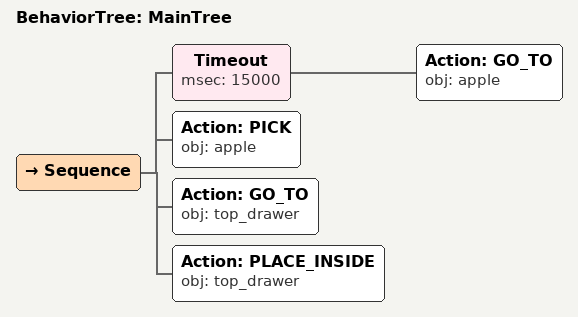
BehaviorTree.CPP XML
<root main_tree_to_execute="MainTree">
  <BehaviorTree ID="MainTree">
    <Sequence>
      <!-- Timeout: NAVIGATE_TO apple within 15s -->
      <Timeout msec="15000">
        <!-- Navigate to apple -->
        <Action ID="GO_TO" obj="apple" />
      </Timeout>
      <!-- Go to apple -->
      <Action ID="PICK" obj="apple" />
      <!-- Pick apple -->
      <Action ID="GO_TO" obj="top_drawer" />
      <!-- Go to top_drawer -->
      <Action ID="PLACE_INSIDE" obj="top_drawer" />
    </Sequence>
  </BehaviorTree>
</root>
